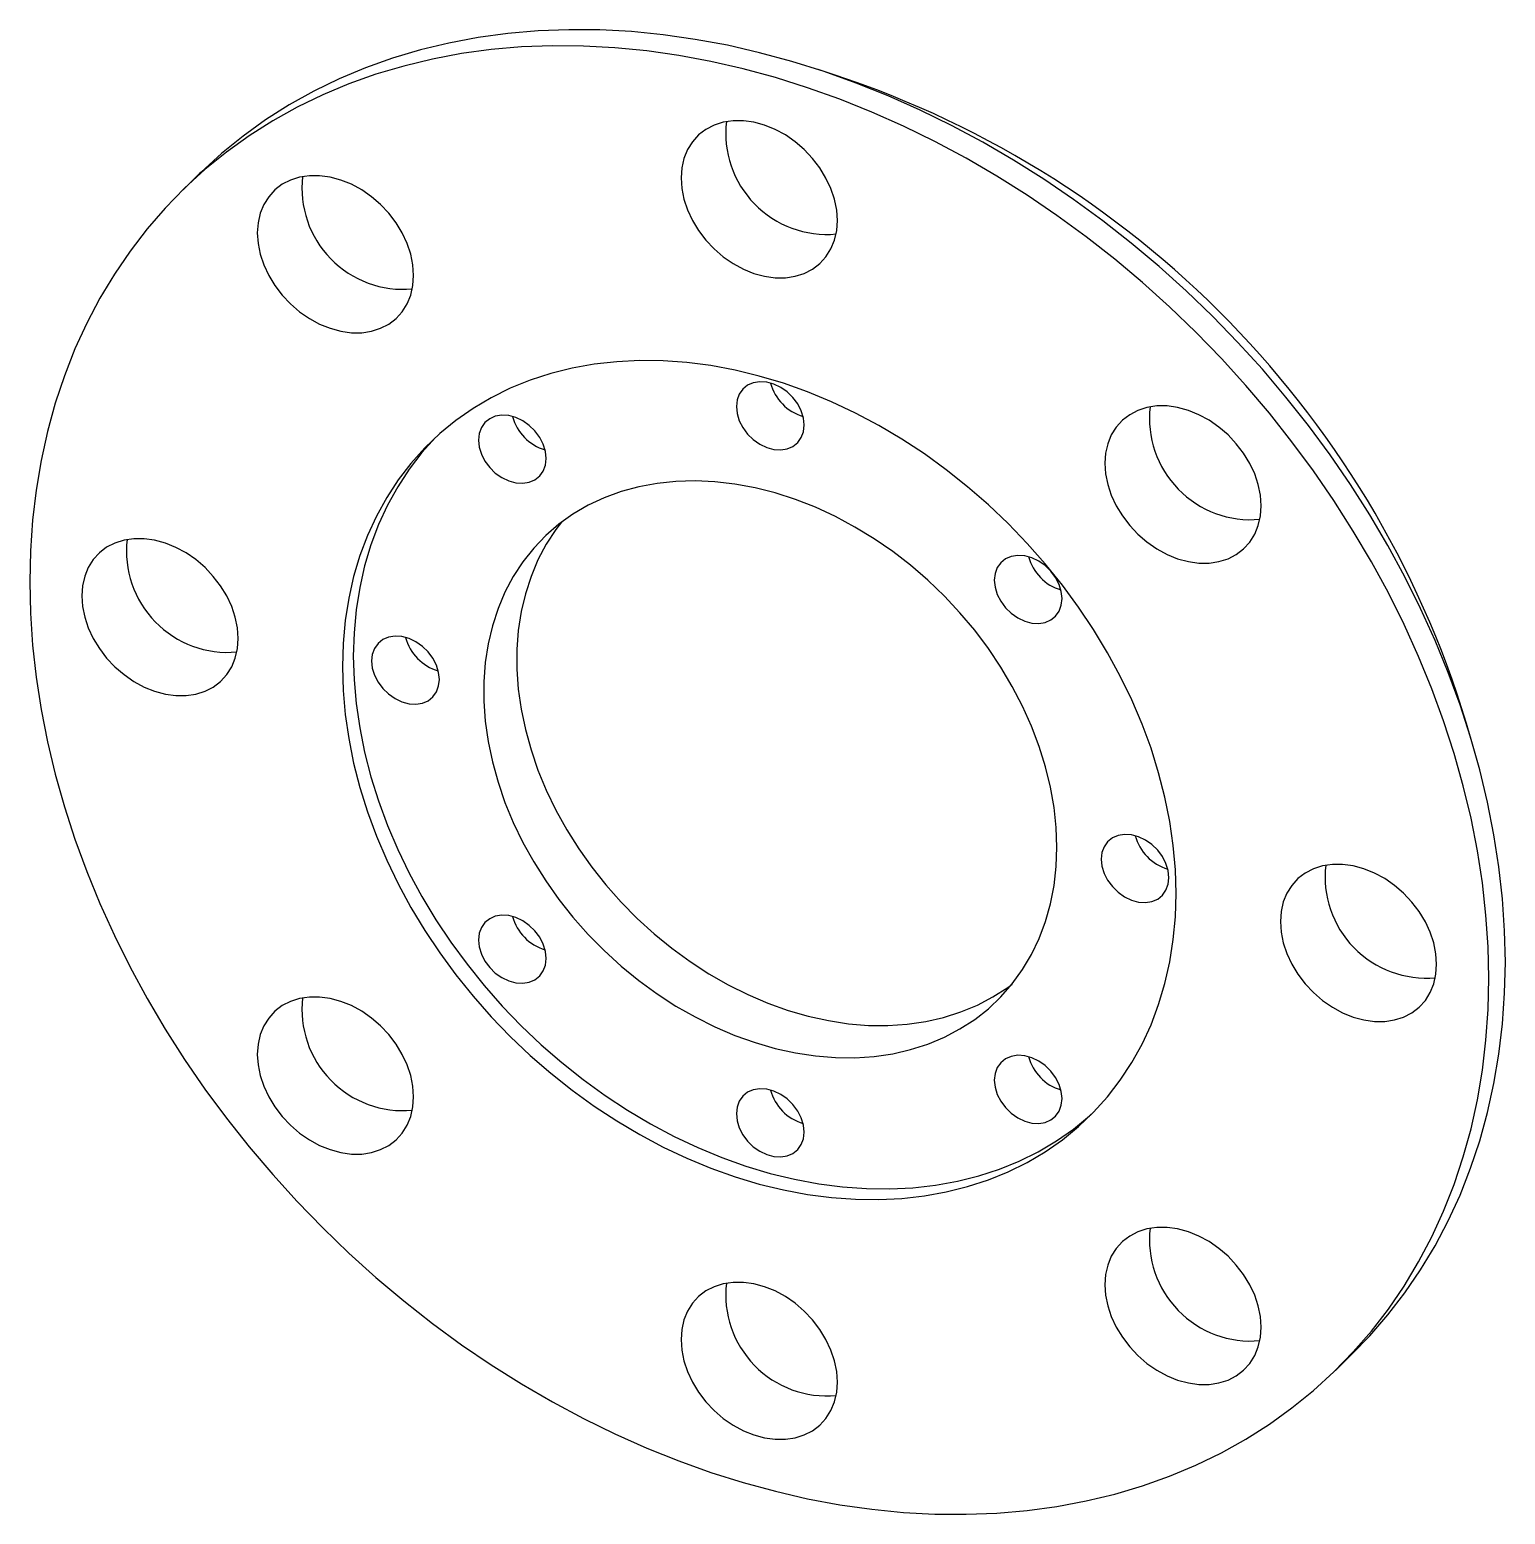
# Paper-space layout '_Trimetric' of a CAD drawing. Header units: millimetres. Extents: x -66 to 60, y -66 to 60.
import ezdxf

# ---------------------------------------------------------------- set-up
doc = ezdxf.new("R2010")
doc.units = ezdxf.units.MM

psp = doc.layouts.new('_Trimetric')

# ---------------------------------------------------------------- linework, layer by layer
at = {"color": 7, "linetype": 'Continuous', "lineweight": 25}
for p, q in [((-51.23, 47.82), (-52.63, 46.45)), ((45.16, -53.74), (46.56, -52.37))]:
    psp.add_line(p, q, dxfattribs=at)
at = {"color": 7, "linetype": 'Continuous', "lineweight": 25, "flags": 128}
for points in [[(59.58, -19.1), (59.52, -16.43), (59.33, -13.73), (59.03, -11.01), (58.61, -8.28), (58.07, -5.53), (57.41, -2.77), (56.63, -0.01), (55.74, 2.74), (54.73, 5.48), (53.61, 8.21), (52.39, 10.92), (51.05, 13.6), (49.61, 16.25), (48.07, 18.86), (46.43, 21.43), (44.7, 23.96), (42.87, 26.43), (40.96, 28.85), (38.96, 31.21), (36.88, 33.5), (34.72, 35.72), (32.49, 37.87), (30.19, 39.94), (27.83, 41.93), (25.41, 43.82), (22.93, 45.63), (20.41, 47.35), (17.84, 48.97), (15.23, 50.49), (12.58, 51.9), (9.91, 53.21), (7.22, 54.41), (4.5, 55.5), (1.77, 56.48), (-0.96, 57.34), (-3.7, 58.08), (-6.44, 58.71), (-9.17, 59.21), (-11.88, 59.6), (-14.58, 59.87), (-17.25, 60.01), (-19.89, 60.03), (-22.5, 59.93), (-25.07, 59.71), (-27.6, 59.37), (-30.07, 58.9), (-32.49, 58.32), (-34.86, 57.62), (-37.15, 56.8), (-39.38, 55.86), (-41.54, 54.81), (-43.62, 53.65), (-45.62, 52.38), (-47.54, 51), (-49.37, 49.52), (-51.1, 47.94), (-51.23, 47.82)], [(58.18, -20.47), (58.12, -17.8), (57.93, -15.1), (57.63, -12.38), (57.21, -9.64), (56.67, -6.89), (56.01, -4.14), (55.23, -1.38), (54.34, 1.37), (53.33, 4.11), (52.21, 6.84), (50.99, 9.55), (49.65, 12.23), (48.21, 14.88), (46.67, 17.49), (45.03, 20.07), (43.3, 22.59), (41.47, 25.07), (39.56, 27.49), (37.56, 29.84), (35.48, 32.13), (33.32, 34.36), (31.09, 36.5), (28.79, 38.57), (26.43, 40.56), (24.01, 42.46), (21.53, 44.27), (19.01, 45.98), (16.44, 47.6), (13.83, 49.12), (11.18, 50.54), (8.51, 51.84), (5.82, 53.04), (3.1, 54.13), (0.37, 55.11), (-2.36, 55.97), (-5.1, 56.72), (-7.84, 57.34), (-10.57, 57.85), (-13.28, 58.23), (-15.98, 58.5), (-18.65, 58.64), (-21.29, 58.67), (-23.9, 58.57), (-26.47, 58.34), (-29, 58), (-31.47, 57.54), (-33.89, 56.95), (-36.26, 56.25), (-38.55, 55.43), (-40.78, 54.5), (-42.94, 53.45), (-45.02, 52.29), (-47.02, 51.02), (-48.94, 49.64), (-50.77, 48.16), (-52.5, 46.57), (-54.14, 44.89), (-55.68, 43.12), (-57.12, 41.25), (-58.45, 39.29), (-59.68, 37.25), (-60.8, 35.13), (-61.8, 32.94), (-62.7, 30.67), (-63.47, 28.34), (-64.13, 25.94), (-64.68, 23.48), (-65.1, 20.97), (-65.4, 18.42), (-65.58, 15.82), (-65.64, 13.18), (-65.58, 10.51), (-65.4, 7.81), (-65.1, 5.09), (-64.68, 2.35), (-64.13, -0.4), (-63.47, -3.15), (-62.7, -5.91), (-61.8, -8.66), (-60.8, -11.4), (-59.68, -14.13), (-58.45, -16.84), (-57.12, -19.52), (-55.68, -22.17), (-54.14, -24.78), (-52.5, -27.35), (-50.77, -29.88), (-48.94, -32.35), (-47.02, -34.77), (-45.02, -37.13), (-42.94, -39.42), (-40.78, -41.64), (-38.55, -43.79), (-36.26, -45.86), (-33.89, -47.85), (-31.47, -49.75), (-29, -51.56), (-26.47, -53.27), (-23.9, -54.89), (-21.29, -56.41), (-18.65, -57.82), (-15.98, -59.13), (-13.28, -60.33), (-10.57, -61.42), (-7.84, -62.4), (-5.1, -63.26), (-2.36, -64), (0.37, -64.63), (3.1, -65.14), (5.82, -65.52), (8.51, -65.79), (11.18, -65.93), (13.83, -65.95), (16.44, -65.85), (19.01, -65.63), (21.53, -65.29), (24.01, -64.82), (26.43, -64.24), (28.79, -63.54), (31.09, -62.72), (33.32, -61.78), (35.48, -60.73), (37.56, -59.57), (39.56, -58.3), (41.47, -56.93), (43.3, -55.44), (45.03, -53.86), (46.67, -52.18), (48.21, -50.4), (49.65, -48.54), (50.99, -46.58), (52.21, -44.54), (53.33, -42.42), (54.34, -40.23), (55.23, -37.96), (56.01, -35.62), (56.67, -33.23), (57.21, -30.77), (57.63, -28.26), (57.93, -25.71), (58.12, -23.11), (58.18, -20.47)], [(2.9, 43.84), (2.84, 44.73), (2.65, 45.64), (2.35, 46.55), (1.93, 47.44), (1.41, 48.3), (0.79, 49.11), (0.09, 49.86), (-0.68, 50.52), (-1.51, 51.1), (-2.38, 51.57), (-3.28, 51.93), (-4.19, 52.18), (-5.08, 52.3), (-5.95, 52.3), (-6.79, 52.18), (-7.56, 51.93), (-8.26, 51.57), (-8.88, 51.1), (-9.4, 50.52), (-9.82, 49.86), (-10.12, 49.11), (-10.3, 48.3), (-10.37, 47.45), (-10.3, 46.55), (-10.12, 45.64), (-9.82, 44.74), (-9.4, 43.84), (-8.88, 42.98), (-8.26, 42.18), (-7.56, 41.43), (-6.79, 40.76), (-5.95, 40.19), (-5.08, 39.72), (-4.19, 39.35), (-3.28, 39.11), (-2.38, 38.98), (-1.51, 38.98), (-0.68, 39.11), (0.09, 39.35), (0.79, 39.71), (1.41, 40.19), (1.93, 40.76), (2.35, 41.43), (2.65, 42.17), (2.84, 42.98), (2.9, 43.84)], [(-33.06, 39.18), (-33.12, 40.07), (-33.31, 40.98), (-33.61, 41.89), (-34.03, 42.78), (-34.55, 43.64), (-35.17, 44.45), (-35.87, 45.19), (-36.64, 45.86), (-37.47, 46.43), (-38.34, 46.91), (-39.24, 47.27), (-40.15, 47.52), (-41.04, 47.64), (-41.91, 47.64), (-42.74, 47.52), (-43.52, 47.27), (-44.22, 46.91), (-44.84, 46.44), (-45.36, 45.86), (-45.78, 45.19), (-46.08, 44.45), (-46.26, 43.64), (-46.33, 42.78), (-46.26, 41.89), (-46.08, 40.98), (-45.78, 40.07), (-45.36, 39.18), (-44.84, 38.32), (-44.22, 37.51), (-43.52, 36.77), (-42.74, 36.1), (-41.91, 35.53), (-41.04, 35.05), (-40.15, 34.69), (-39.24, 34.44), (-38.34, 34.32), (-37.47, 34.32), (-36.64, 34.44), (-35.87, 34.69), (-35.17, 35.05), (-34.55, 35.52), (-34.03, 36.1), (-33.61, 36.77), (-33.31, 37.51), (-33.12, 38.32), (-33.06, 39.18)], [(31.64, -13.26), (31.58, -11.25), (31.4, -9.21), (31.11, -7.16), (30.69, -5.09), (30.16, -3.02), (29.51, -0.95), (28.75, 1.11), (27.88, 3.15), (26.9, 5.17), (25.82, 7.16), (24.64, 9.12), (23.37, 11.03), (22, 12.89), (20.54, 14.7), (19.01, 16.44), (17.39, 18.12), (15.71, 19.72), (13.95, 21.24), (12.14, 22.68), (10.28, 24.03), (8.37, 25.29), (6.41, 26.44), (4.42, 27.5), (2.41, 28.45), (0.37, 29.29), (-1.68, 30.03), (-3.73, 30.64), (-5.79, 31.14), (-7.84, 31.53), (-9.88, 31.79), (-11.89, 31.94), (-13.88, 31.96), (-15.83, 31.86), (-17.75, 31.65), (-19.61, 31.31), (-21.42, 30.86), (-23.17, 30.29), (-24.86, 29.6), (-26.47, 28.8), (-28.01, 27.89), (-29.47, 26.88), (-30.83, 25.76), (-32.11, 24.54), (-33.29, 23.23), (-34.37, 21.83), (-35.35, 20.34), (-36.22, 18.76), (-36.98, 17.12), (-37.62, 15.4), (-38.16, 13.62), (-38.57, 11.78), (-38.87, 9.89), (-39.05, 7.95), (-39.11, 5.97), (-39.05, 3.96), (-38.87, 1.93), (-38.57, -0.13), (-38.16, -2.2), (-37.62, -4.27), (-36.98, -6.34), (-36.22, -8.4), (-35.35, -10.44), (-34.37, -12.46), (-33.29, -14.45), (-32.11, -16.41), (-30.83, -18.32), (-29.47, -20.18), (-28.01, -21.99), (-26.47, -23.73), (-24.86, -25.4), (-23.17, -27.01), (-21.42, -28.53), (-19.61, -29.97), (-17.75, -31.32), (-15.83, -32.57), (-13.88, -33.73), (-11.89, -34.79), (-9.88, -35.74), (-7.84, -36.58), (-5.79, -37.31), (-3.73, -37.93), (-1.68, -38.43), (0.37, -38.82), (2.41, -39.08), (4.42, -39.22), (6.41, -39.25), (8.37, -39.15), (10.28, -38.93), (12.14, -38.6), (13.95, -38.14), (15.71, -37.57), (17.39, -36.89), (19.01, -36.09), (20.54, -35.18), (22, -34.17), (23.37, -33.05), (24.64, -31.83), (25.82, -30.52), (26.9, -29.11), (27.88, -27.62), (28.75, -26.05), (29.51, -24.41), (30.16, -22.69), (30.69, -20.91), (31.11, -19.07), (31.4, -17.17), (31.58, -15.24), (31.64, -13.26)], [(0.07, 26.49), (0.01, 27.08), (-0.17, 27.69), (-0.47, 28.27), (-0.88, 28.82), (-1.36, 29.29), (-1.91, 29.68), (-2.5, 29.96), (-3.1, 30.12), (-3.69, 30.16), (-4.24, 30.07), (-4.72, 29.86), (-5.13, 29.54), (-5.43, 29.11), (-5.61, 28.61), (-5.67, 28.05), (-5.61, 27.45), (-5.43, 26.85), (-5.13, 26.26), (-4.72, 25.72), (-4.24, 25.25), (-3.69, 24.86), (-3.1, 24.58), (-2.5, 24.42), (-1.91, 24.38), (-1.36, 24.46), (-0.88, 24.67), (-0.47, 25), (-0.17, 25.42), (0.01, 25.92), (0.07, 26.49)], [(38.86, 19.63), (38.8, 20.52), (38.61, 21.43), (38.31, 22.34), (37.89, 23.23), (37.37, 24.09), (36.75, 24.9), (36.05, 25.65), (35.28, 26.31), (34.45, 26.89), (33.58, 27.36), (32.68, 27.72), (31.77, 27.97), (30.88, 28.1), (30, 28.1), (29.17, 27.97), (28.4, 27.73), (27.7, 27.36), (27.08, 26.89), (26.56, 26.31), (26.14, 25.65), (25.84, 24.9), (25.65, 24.1), (25.59, 23.24), (25.65, 22.34), (25.84, 21.44), (26.14, 20.53), (26.56, 19.63), (27.08, 18.78), (27.7, 17.97), (28.4, 17.22), (29.17, 16.56), (30, 15.98), (30.88, 15.51), (31.77, 15.14), (32.68, 14.9), (33.58, 14.77), (34.45, 14.77), (35.28, 14.9), (36.05, 15.14), (36.75, 15.51), (37.37, 15.98), (37.89, 16.55), (38.31, 17.22), (38.61, 17.96), (38.8, 18.77), (38.86, 19.63)], [(-21.81, 23.65), (-21.88, 24.24), (-22.06, 24.85), (-22.36, 25.43), (-22.77, 25.98), (-23.25, 26.45), (-23.8, 26.84), (-24.39, 27.12), (-24.99, 27.28), (-25.58, 27.32), (-26.13, 27.23), (-26.61, 27.02), (-27.01, 26.7), (-27.31, 26.28), (-27.5, 25.77), (-27.56, 25.21), (-27.5, 24.61), (-27.31, 24.01), (-27.01, 23.42), (-26.61, 22.88), (-26.13, 22.41), (-25.58, 22.02), (-24.99, 21.74), (-24.39, 21.58), (-23.8, 21.54), (-23.25, 21.63), (-22.77, 21.84), (-22.36, 22.16), (-22.06, 22.58), (-21.88, 23.09), (-21.81, 23.65)], [(-31.2, 25.43), (-32.36, 24.14), (-33.44, 22.74), (-34.41, 21.25), (-35.28, 19.68), (-36.04, 18.03), (-36.69, 16.31), (-37.22, 14.53), (-37.64, 12.69), (-37.94, 10.8), (-38.12, 8.86), (-38.18, 6.88), (-38.12, 4.87), (-37.94, 2.84), (-37.64, 0.78), (-37.22, -1.28), (-36.69, -3.36), (-36.04, -5.42), (-35.28, -7.49), (-34.41, -9.53), (-33.44, -11.55), (-32.36, -13.54), (-31.18, -15.5), (-29.9, -17.41), (-28.53, -19.27), (-27.08, -21.07), (-25.54, -22.82), (-23.93, -24.49), (-22.24, -26.1), (-20.49, -27.62), (-18.68, -29.06), (-16.81, -30.41), (-14.9, -31.66), (-12.95, -32.82), (-10.96, -33.88), (-8.94, -34.83), (-6.91, -35.67), (-4.86, -36.4), (-2.8, -37.02), (-0.74, -37.52), (1.31, -37.9), (3.34, -38.17), (5.36, -38.31), (7.35, -38.34), (9.3, -38.24), (11.21, -38.02), (13.08, -37.69), (14.89, -37.23), (16.64, -36.66), (18.33, -35.98), (19.94, -35.18), (21.48, -34.27), (22.93, -33.26), (24.3, -32.14), (24.67, -31.81)], [(21.52, -9.34), (21.46, -7.66), (21.28, -5.96), (20.98, -4.24), (20.56, -2.51), (20.02, -0.79), (19.37, 0.93), (18.61, 2.63), (17.74, 4.3), (16.77, 5.94), (15.71, 7.53), (14.55, 9.07), (13.3, 10.56), (11.98, 11.97), (10.58, 13.32), (9.11, 14.58), (7.59, 15.76), (6.01, 16.84), (4.39, 17.83), (2.73, 18.72), (1.05, 19.5), (-0.66, 20.16), (-2.37, 20.72), (-4.09, 21.16), (-5.8, 21.47), (-7.49, 21.67), (-9.16, 21.75), (-10.8, 21.7), (-12.4, 21.53), (-13.96, 21.24), (-15.45, 20.84), (-16.89, 20.31), (-18.25, 19.67), (-19.54, 18.92), (-20.74, 18.06), (-21.85, 17.1), (-22.87, 16.03), (-23.79, 14.88), (-24.61, 13.63), (-25.31, 12.31), (-25.9, 10.91), (-26.38, 9.44), (-26.74, 7.91), (-26.99, 6.33), (-27.11, 4.7), (-27.11, 3.04), (-26.99, 1.35), (-26.74, -0.36), (-26.38, -2.09), (-25.9, -3.82), (-25.31, -5.54), (-24.61, -7.25), (-23.79, -8.93), (-22.87, -10.59), (-21.85, -12.21), (-20.74, -13.77), (-19.54, -15.29), (-18.25, -16.74), (-16.89, -18.12), (-15.45, -19.43), (-13.96, -20.65), (-12.4, -21.78), (-10.8, -22.82), (-9.16, -23.75), (-7.49, -24.59), (-5.8, -25.31), (-4.09, -25.92), (-2.37, -26.42), (-0.66, -26.8), (1.05, -27.05), (2.73, -27.19), (4.39, -27.21), (6.01, -27.1), (7.59, -26.87), (9.11, -26.52), (10.58, -26.05), (11.98, -25.47), (13.3, -24.77), (14.55, -23.97), (15.71, -23.06), (16.77, -22.04), (17.74, -20.93), (18.61, -19.73), (19.37, -18.45), (20.02, -17.08), (20.56, -15.65), (20.98, -14.15), (21.28, -12.59), (21.46, -10.99), (21.52, -9.34)], [(-20.52, 18.23), (-20.99, 17.61), (-21.81, 16.37), (-22.51, 15.04), (-23.1, 13.64), (-23.58, 12.17), (-23.94, 10.65), (-24.19, 9.06), (-24.31, 7.44), (-24.31, 5.77), (-24.19, 4.08), (-23.94, 2.37), (-23.58, 0.64), (-23.1, -1.08), (-22.51, -2.81), (-21.81, -4.51), (-20.99, -6.2), (-20.07, -7.86), (-19.05, -9.47), (-17.94, -11.04), (-16.74, -12.55), (-15.45, -14.01), (-14.09, -15.39), (-12.65, -16.69), (-11.16, -17.91), (-9.6, -19.05), (-8, -20.08), (-6.36, -21.02), (-4.69, -21.85), (-3, -22.58), (-1.29, -23.19), (0.43, -23.69), (2.14, -24.06), (3.85, -24.32), (5.53, -24.46), (7.19, -24.47), (8.81, -24.37), (10.39, -24.14), (11.91, -23.79), (13.38, -23.32), (14.78, -22.74), (16.1, -22.04), (17.35, -21.24), (17.72, -20.96)], [(-47.95, 8.37), (-48.02, 9.27), (-48.2, 10.18), (-48.5, 11.08), (-48.92, 11.98), (-49.44, 12.84), (-50.06, 13.64), (-50.76, 14.39), (-51.54, 15.06), (-52.37, 15.63), (-53.24, 16.1), (-54.13, 16.47), (-55.04, 16.71), (-55.94, 16.84), (-56.81, 16.84), (-57.64, 16.71), (-58.41, 16.47), (-59.12, 16.11), (-59.73, 15.63), (-60.26, 15.06), (-60.67, 14.39), (-60.97, 13.65), (-61.16, 12.84), (-61.22, 11.98), (-61.16, 11.09), (-60.97, 10.18), (-60.67, 9.27), (-60.26, 8.38), (-59.73, 7.52), (-59.12, 6.71), (-58.41, 5.96), (-57.64, 5.3), (-56.81, 4.72), (-55.94, 4.25), (-55.04, 3.89), (-54.13, 3.64), (-53.24, 3.52), (-52.37, 3.52), (-51.54, 3.64), (-50.76, 3.89), (-50.06, 4.25), (-49.44, 4.72), (-48.92, 5.3), (-48.5, 5.96), (-48.2, 6.71), (-48.02, 7.52), (-47.95, 8.37)], [(21.96, 11.75), (21.9, 12.35), (21.71, 12.95), (21.41, 13.54), (21.01, 14.08), (20.53, 14.55), (19.98, 14.94), (19.39, 15.22), (18.79, 15.38), (18.2, 15.42), (17.65, 15.34), (17.16, 15.12), (16.76, 14.8), (16.46, 14.38), (16.28, 13.88), (16.21, 13.31), (16.28, 12.72), (16.46, 12.11), (16.76, 11.53), (17.16, 10.98), (17.65, 10.51), (18.2, 10.12), (18.79, 9.84), (19.39, 9.68), (19.98, 9.64), (20.53, 9.73), (21.01, 9.94), (21.41, 10.26), (21.71, 10.69), (21.9, 11.19), (21.96, 11.75)], [(-30.88, 4.9), (-30.94, 5.49), (-31.13, 6.1), (-31.43, 6.69), (-31.83, 7.23), (-32.32, 7.7), (-32.87, 8.09), (-33.45, 8.37), (-34.06, 8.53), (-34.64, 8.57), (-35.19, 8.48), (-35.68, 8.27), (-36.08, 7.95), (-36.38, 7.53), (-36.57, 7.02), (-36.63, 6.46), (-36.57, 5.86), (-36.38, 5.26), (-36.08, 4.67), (-35.68, 4.13), (-35.19, 3.66), (-34.64, 3.27), (-34.06, 2.99), (-33.45, 2.83), (-32.87, 2.79), (-32.32, 2.88), (-31.83, 3.09), (-31.43, 3.41), (-31.13, 3.83), (-30.94, 4.34), (-30.88, 4.9)], [(31.03, -11.93), (30.97, -11.33), (30.78, -10.73), (30.48, -10.14), (30.08, -9.6), (29.59, -9.12), (29.04, -8.74), (28.45, -8.46), (27.85, -8.29), (27.27, -8.26), (26.72, -8.34), (26.23, -8.55), (25.83, -8.88), (25.53, -9.3), (25.34, -9.8), (25.28, -10.36), (25.34, -10.96), (25.53, -11.57), (25.83, -12.15), (26.23, -12.69), (26.72, -13.17), (27.27, -13.55), (27.85, -13.83), (28.45, -14), (29.04, -14.04), (29.59, -13.95), (30.08, -13.74), (30.48, -13.42), (30.78, -12.99), (30.97, -12.49), (31.03, -11.93)], [(53.75, -19.27), (53.69, -18.38), (53.51, -17.47), (53.2, -16.56), (52.79, -15.67), (52.27, -14.81), (51.65, -14), (50.95, -13.25), (50.17, -12.59), (49.34, -12.01), (48.47, -11.54), (47.57, -11.17), (46.67, -10.93), (45.77, -10.8), (44.9, -10.8), (44.07, -10.93), (43.3, -11.17), (42.59, -11.54), (41.98, -12.01), (41.45, -12.58), (41.04, -13.25), (40.73, -13.99), (40.55, -14.8), (40.49, -15.66), (40.55, -16.55), (40.73, -17.46), (41.04, -18.37), (41.45, -19.27), (41.98, -20.12), (42.59, -20.93), (43.3, -21.68), (44.07, -22.34), (44.9, -22.92), (45.77, -23.39), (46.67, -23.76), (47.57, -24), (48.47, -24.13), (49.34, -24.13), (50.17, -24), (50.95, -23.76), (51.65, -23.39), (52.27, -22.92), (52.79, -22.35), (53.2, -21.68), (53.51, -20.94), (53.69, -20.13), (53.75, -19.27)], [(-21.81, -18.78), (-21.88, -18.18), (-22.06, -17.58), (-22.36, -16.99), (-22.77, -16.45), (-23.25, -15.98), (-23.8, -15.59), (-24.39, -15.31), (-24.99, -15.15), (-25.58, -15.11), (-26.13, -15.19), (-26.61, -15.41), (-27.01, -15.73), (-27.31, -16.15), (-27.5, -16.65), (-27.56, -17.22), (-27.5, -17.81), (-27.31, -18.42), (-27.01, -19), (-26.61, -19.55), (-26.13, -20.02), (-25.58, -20.41), (-24.99, -20.69), (-24.39, -20.85), (-23.8, -20.89), (-23.25, -20.8), (-22.77, -20.59), (-22.36, -20.27), (-22.06, -19.84), (-21.88, -19.34), (-21.81, -18.78)], [(46.56, -52.37), (48.07, -50.81), (49.61, -49.04), (51.05, -47.17), (52.39, -45.21), (53.61, -43.17), (54.73, -41.05), (55.74, -38.86), (56.63, -36.59), (57.41, -34.26), (58.07, -31.86), (58.61, -29.4), (59.03, -26.9), (59.33, -24.34), (59.52, -21.74), (59.58, -19.1)], [(-33.06, -30.53), (-33.12, -29.63), (-33.31, -28.72), (-33.61, -27.81), (-34.03, -26.92), (-34.55, -26.06), (-35.17, -25.25), (-35.87, -24.51), (-36.64, -23.84), (-37.47, -23.27), (-38.34, -22.79), (-39.24, -22.43), (-40.15, -22.19), (-41.04, -22.06), (-41.91, -22.06), (-42.74, -22.19), (-43.52, -22.43), (-44.22, -22.79), (-44.84, -23.27), (-45.36, -23.84), (-45.78, -24.51), (-46.08, -25.25), (-46.26, -26.06), (-46.33, -26.92), (-46.26, -27.81), (-46.08, -28.72), (-45.78, -29.63), (-45.36, -30.52), (-44.84, -31.38), (-44.22, -32.19), (-43.52, -32.93), (-42.74, -33.6), (-41.91, -34.18), (-41.04, -34.65), (-40.15, -35.01), (-39.24, -35.26), (-38.34, -35.38), (-37.47, -35.38), (-36.64, -35.26), (-35.87, -35.01), (-35.17, -34.65), (-34.55, -34.18), (-34.03, -33.6), (-33.61, -32.94), (-33.31, -32.19), (-33.12, -31.38), (-33.06, -30.53)], [(21.96, -30.68), (21.9, -30.08), (21.71, -29.48), (21.41, -28.89), (21.01, -28.35), (20.53, -27.87), (19.98, -27.49), (19.39, -27.21), (18.79, -27.04), (18.2, -27), (17.65, -27.09), (17.16, -27.3), (16.76, -27.63), (16.46, -28.05), (16.28, -28.55), (16.21, -29.11), (16.28, -29.71), (16.46, -30.32), (16.76, -30.9), (17.16, -31.44), (17.65, -31.92), (18.2, -32.3), (18.79, -32.58), (19.39, -32.75), (19.98, -32.79), (20.53, -32.7), (21.01, -32.49), (21.41, -32.17), (21.71, -31.74), (21.9, -31.24), (21.96, -30.68)], [(0.07, -33.52), (0.01, -32.92), (-0.17, -32.31), (-0.47, -31.73), (-0.88, -31.19), (-1.36, -30.71), (-1.91, -30.33), (-2.5, -30.05), (-3.1, -29.88), (-3.69, -29.84), (-4.24, -29.93), (-4.72, -30.14), (-5.13, -30.46), (-5.43, -30.89), (-5.61, -31.39), (-5.67, -31.95), (-5.61, -32.55), (-5.43, -33.15), (-5.13, -33.74), (-4.72, -34.28), (-4.24, -34.76), (-3.69, -35.14), (-3.1, -35.42), (-2.5, -35.59), (-1.91, -35.62), (-1.36, -35.54), (-0.88, -35.33), (-0.47, -35), (-0.17, -34.58), (0.01, -34.08), (0.07, -33.52)], [(38.86, -50.07), (38.8, -49.18), (38.61, -48.27), (38.31, -47.36), (37.89, -46.47), (37.37, -45.61), (36.75, -44.8), (36.05, -44.06), (35.28, -43.39), (34.45, -42.81), (33.58, -42.34), (32.68, -41.98), (31.77, -41.73), (30.88, -41.61), (30, -41.61), (29.17, -41.73), (28.4, -41.98), (27.7, -42.34), (27.08, -42.81), (26.56, -43.39), (26.14, -44.05), (25.84, -44.8), (25.65, -45.61), (25.59, -46.47), (25.65, -47.36), (25.84, -48.27), (26.14, -49.18), (26.56, -50.07), (27.08, -50.93), (27.7, -51.74), (28.4, -52.48), (29.17, -53.15), (30, -53.72), (30.88, -54.2), (31.77, -54.56), (32.68, -54.81), (33.58, -54.93), (34.45, -54.93), (35.28, -54.81), (36.05, -54.56), (36.75, -54.2), (37.37, -53.72), (37.89, -53.15), (38.31, -52.48), (38.61, -51.74), (38.8, -50.93), (38.86, -50.07)], [(2.9, -54.73), (2.84, -53.84), (2.65, -52.93), (2.35, -52.02), (1.93, -51.13), (1.41, -50.27), (0.79, -49.46), (0.09, -48.72), (-0.68, -48.05), (-1.51, -47.48), (-2.38, -47), (-3.28, -46.64), (-4.19, -46.39), (-5.08, -46.27), (-5.95, -46.27), (-6.79, -46.39), (-7.56, -46.64), (-8.26, -47), (-8.88, -47.48), (-9.4, -48.05), (-9.82, -48.72), (-10.12, -49.46), (-10.3, -50.27), (-10.37, -51.13), (-10.3, -52.02), (-10.12, -52.93), (-9.82, -53.84), (-9.4, -54.73), (-8.88, -55.59), (-8.26, -56.4), (-7.56, -57.14), (-6.79, -57.81), (-5.95, -58.39), (-5.08, -58.86), (-4.19, -59.22), (-3.28, -59.47), (-2.38, -59.59), (-1.51, -59.59), (-0.68, -59.47), (0.09, -59.22), (0.79, -58.86), (1.41, -58.39), (1.93, -57.81), (2.35, -57.15), (2.65, -56.4), (2.84, -55.59), (2.9, -54.73)]]:
    psp.add_lwpolyline(points, dxfattribs=at)
at = {"color": 7, "linetype": 'Continuous', "lineweight": 25}
for centre, radius, start, end in [((-23.55, -22.99), 83.41, 15.9225, 72.6876), ((2.01, 51.25), 8.59, 173.4261, 275.1839), ((-33.95, 46.59), 8.59, 173.4261, 275.1839), ((1.13, 31.1), 4.05, 195.0827, 253.5273), ((37.97, 27.04), 8.59, 173.4261, 275.1839), ((-20.76, 28.26), 4.05, 195.0827, 253.5273), ((-48.84, 15.78), 8.59, 173.4261, 275.1839), ((23.02, 16.37), 4.05, 195.0827, 253.5273), ((-29.83, 9.51), 4.05, 195.0827, 253.5273), ((32.08, -7.31), 4.05, 195.0827, 253.5273), ((52.87, -11.86), 8.59, 173.4261, 275.1839), ((-20.76, -14.16), 4.05, 195.0827, 253.5273), ((-33.95, -23.11), 8.59, 173.4261, 275.1839), ((23.02, -26.06), 4.05, 195.0827, 253.5273), ((1.13, -28.9), 4.05, 195.0827, 253.5273), ((37.97, -42.66), 8.59, 173.4261, 275.1839), ((2.01, -47.32), 8.59, 173.4261, 275.1839)]:
    psp.add_arc(centre, radius, start, end, dxfattribs=at)

doc.saveas('drawing.dxf')
